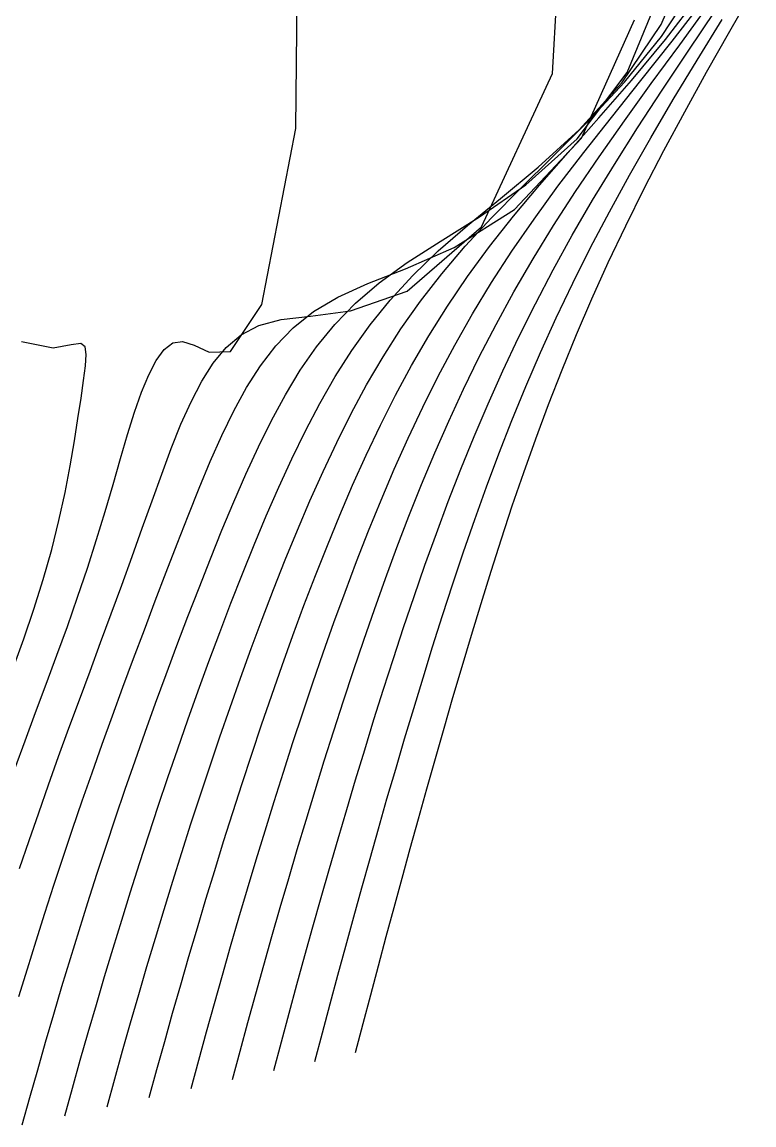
# Model space of a CAD drawing. Header units: metres. Extents: x -511 to 502, y -402 to 468.
# Drawn here: x 265.2 to 388.6, y -364.4 to -178.4 of the extents above; entities that cross this region are included whole.
import ezdxf

# ---------------------------------------------------------------- set-up
doc = ezdxf.new("R2010")
doc.units = ezdxf.units.M

msp = doc.modelspace()

# ---------------------------------------------------------------- linework, layer by layer
for p, q in [((311.33258, -196.32259, -543.35156), (311.91766, -141.44598, -529.6067)), ((354.59918, -187.03325, -577.525), (356.898, -147.37637, -568.93567)), ((372.93085, -178.791, -644.2731), (377.9403, -167.23236, -639.85724)), ((367.21313, -186.89435, -634.58746), (373.3999, -171.95949, -628.41223)), ((372.97784, -180.79488, -654.262), (378.77765, -172.02084, -650.76855)), ((384.51, -179.929, -674.6425), (388.59253, -172.82338, -673.7952)), ((373.69562, -181.30952, -660.9384), (379.4469, -173.7604, -658.28485)), ((374.79242, -181.61792, -665.6621), (380.22516, -174.56224, -663.6422)), ((376.0868, -182.21075, -669.1479), (381.12164, -175.32645, -667.5893)), ((377.5025, -183.26009, -671.79474), (382.13086, -176.41277, -670.57214)), ((359.4867, -197.9546, -619.6111), (368.47003, -177.98587, -609.12524)), ((379.01532, -184.80238, -673.84045), (383.25775, -177.942, -672.8651)), ((366.2978, -188.6273, -648.8864), (372.93085, -178.791, -644.2731)), ((380.61957, -186.81654, -675.43286), (384.51, -179.929, -674.6425)), ((366.74225, -188.51953, -657.59314), (372.97784, -180.79488, -654.262)), ((367.96558, -188.20905, -663.3891), (373.69562, -181.30952, -660.9384)), ((369.5476, -188.23431, -667.51056), (374.79242, -181.61792, -665.6621)), ((371.2887, -188.76865, -670.57477), (376.0868, -182.21075, -669.1479)), ((373.11096, -189.84593, -672.9195), (377.5025, -183.26009, -671.79474)), ((374.99048, -191.44351, -674.74365), (379.01532, -184.80238, -673.84045)), ((342.65594, -212.91888, -598.27124), (354.59918, -187.03325, -577.525)), ((358.76367, -198.0721, -641.4249), (367.21313, -186.89435, -634.58746)), ((376.92188, -193.51723, -676.1703), (380.61957, -186.81654, -675.43286)), ((359.12738, -196.54204, -653.33966), (366.2978, -188.6273, -648.8864)), ((360.5312, -195.2337, -660.667), (366.74225, -188.51953, -657.59314)), ((362.4474, -194.52245, -665.61945), (367.96558, -188.20905, -663.3891)), ((364.56738, -194.46797, -669.19055), (369.5476, -188.23431, -667.51056)), ((366.755, -195.04689, -671.87714), (371.2887, -188.76865, -670.57477)), ((368.96332, -196.20949, -673.9528), (373.11096, -189.84593, -672.9195)), ((371.18347, -197.89862, -675.58), (374.99048, -191.44351, -674.74365)), ((354.64545, -201.13614, -663.4275), (360.5312, -195.2337, -660.667)), ((357.25958, -200.36606, -667.6242), (362.4474, -194.52245, -665.61945)), ((359.8952, -200.3926, -670.7088), (364.56738, -194.46797, -669.19055)), ((362.49817, -201.0969, -673.0629), (366.755, -195.04689, -671.87714)), ((373.417, -200.05974, -676.8592), (376.92188, -193.51723, -676.1703)), ((305.59534, -226.02478, -578.6298), (311.33258, -196.32259, -543.35156)), ((352.19012, -202.87228, -657.3791), (359.12738, -196.54204, -653.33966)), ((365.06, -202.38927, -674.9017), (368.96332, -196.20949, -673.9528)), ((348.23193, -210.00145, -631.1513), (359.4867, -197.9546, -619.6111)), ((350.1067, -205.80814, -647.885), (358.76367, -198.0721, -641.4249)), ((367.59094, -204.19829, -676.3549), (371.18347, -197.89862, -675.58)), ((352.45673, -205.86523, -669.4107), (357.25958, -200.36606, -667.6242)), ((355.54675, -206.08258, -672.07574), (359.8952, -200.3926, -670.7088)), ((370.1034, -206.46828, -677.5039), (373.417, -200.05974, -676.8592)), ((349.23218, -206.46402, -665.86145), (354.64545, -201.13614, -663.4275)), ((358.51794, -206.96785, -674.14124), (362.49817, -201.0969, -673.0629)), ((361.396, -208.4207, -675.77313), (365.06, -202.38927, -674.9017)), ((345.86865, -208.11671, -660.9008), (352.19012, -202.87228, -657.3791)), ((364.2082, -210.36906, -677.0739), (367.59094, -204.19829, -676.3549)), ((342.31018, -211.22803, -653.4599), (350.1067, -205.80814, -647.885)), ((344.3297, -211.42632, -667.9854), (349.23218, -206.46402, -665.86145)), ((348.0462, -211.13103, -670.99524), (352.45673, -205.86523, -669.4107)), ((351.51678, -211.6037, -673.3044), (355.54675, -206.08258, -672.07574)), ((366.9781, -212.76234, -678.10895), (370.1034, -206.46828, -677.5039)), ((340.27155, -212.71565, -663.9072), (345.86865, -208.11671, -660.9008)), ((354.80505, -212.70259, -675.1219), (358.51794, -206.96785, -674.14124)), ((338.05237, -216.41884, -641.1718), (348.23193, -210.00145, -631.1513)), ((357.96143, -214.33372, -676.5744), (361.396, -208.4207, -675.77313)), ((335.66406, -215.3759, -658.0658), (342.31018, -211.22803, -653.4599)), ((339.91565, -216.18228, -669.8314), (344.3297, -211.42632, -667.9854)), ((344.00903, -216.25151, -672.3986), (348.0462, -211.13103, -670.99524)), ((347.78772, -217.00923, -674.4088), (351.51678, -211.6037, -673.3044)), ((361.0276, -216.43262, -677.7424), (364.2082, -210.36906, -677.0739)), ((330.13904, -223.76944, -618.6948), (342.65594, -212.91888, -598.27124)), ((335.3653, -216.98592, -666.4525), (340.27155, -212.71565, -663.9072)), ((351.3435, -218.33606, -676.01465), (354.80505, -212.70259, -675.1219)), ((364.03723, -218.95645, -678.67847), (366.9781, -212.76234, -678.10895)), ((330.089, -218.95169, -661.8133), (335.66406, -215.3759, -658.0658)), ((354.74377, -220.15256, -677.3125), (357.96143, -214.33372, -676.5744)), ((329.86163, -219.99954, -649.05975), (338.05237, -216.41884, -641.1718)), ((331.0595, -221.13113, -668.60675), (335.3653, -216.98592, -666.4525)), ((335.93958, -220.84265, -671.43646), (339.91565, -216.18228, -669.8314)), ((340.31134, -221.29124, -673.64294), (344.00903, -216.25151, -672.3986)), ((344.33453, -222.33958, -675.4033), (347.78772, -217.00923, -674.4088)), ((358.03986, -222.40541, -678.36554), (361.0276, -216.43262, -677.7424)), ((325.39514, -222.35786, -664.86237), (330.089, -218.95169, -661.8133)), ((348.11505, -223.89516, -676.8293), (351.3435, -218.33606, -676.01465)), ((361.27423, -225.06061, -679.2164), (364.03723, -218.95645, -678.67847)), ((323.4571, -222.49905, -655.0905), (329.86163, -219.99954, -649.05975)), ((327.25446, -225.27284, -670.4381), (331.0595, -221.13113, -668.60675)), ((332.34308, -225.47955, -672.8365), (335.93958, -220.84265, -671.43646)), ((336.9148, -226.29503, -674.7495), (340.31134, -221.29124, -673.64294)), ((351.72882, -225.89555, -677.9943), (354.74377, -220.15256, -677.3125)), ((318.39752, -224.78226, -659.71246), (323.4571, -222.49905, -655.0905)), ((321.39124, -225.80467, -667.36224), (325.39514, -222.35786, -664.86237)), ((341.1302, -227.62373, -676.3015), (344.33453, -222.33958, -675.4033)), ((355.2345, -228.29936, -678.94824), (358.03986, -222.40541, -678.36554)), ((314.2978, -227.22046, -663.30865), (318.39752, -224.78226, -659.71246)), ((320.58356, -227.0818, -634.04596), (330.13904, -223.76944, -618.6948)), ((345.09943, -229.39928, -677.5749), (348.11505, -223.89516, -676.8293)), ((358.68066, -231.08084, -679.7261), (361.27423, -225.06061, -679.2164)), ((300.3426, -233.9347, -608.8473), (305.59534, -226.02478, -578.6298)), ((317.91797, -229.3925, -669.4345), (321.39124, -225.80467, -667.36224)), ((323.85742, -229.47838, -672.006), (327.25446, -225.27284, -670.4381)), ((329.06793, -230.1369, -674.06396), (332.34308, -225.47955, -672.8365)), ((333.78027, -231.29153, -675.7378), (336.9148, -226.29503, -674.7495)), ((348.90167, -231.5757, -678.626), (351.72882, -225.89555, -677.9943)), ((305.11365, -229.55553, -657.8323), (308.8612, -228.55777, -652.3604)), ((308.8612, -228.55777, -652.3604), (313.78784, -227.96764, -644.798)), ((310.87738, -229.95064, -666.1607), (314.2978, -227.22046, -663.30865)), ((313.78784, -227.96764, -644.798), (320.58356, -227.0818, -634.04596)), ((338.14734, -232.88121, -677.1158), (341.1302, -227.62373, -676.3015)), ((352.59955, -234.12256, -679.49475), (355.2345, -228.29936, -678.94824)), ((302.11316, -231.12721, -661.92413), (305.11365, -229.55553, -657.8323)), ((307.94226, -233.00717, -668.46655), (310.87738, -229.95064, -666.1607)), ((314.85052, -233.16246, -671.1736), (317.91797, -229.3925, -669.4345)), ((320.78925, -233.78117, -673.3596), (323.85742, -229.47838, -672.006)), ((326.0622, -234.83897, -675.14703), (329.06793, -230.1369, -674.06396)), ((342.27606, -234.8616, -678.25964), (345.09943, -229.39928, -677.5749)), ((270.41577, -233.36969, -628.3009), (265.05408, -232.33176, -608.7174)), ((289.15283, -233.62276, -660.84424), (290.61383, -232.51099, -656.43866)), ((290.61383, -232.51099, -656.43866), (292.24988, -232.24805, -650.4168)), ((292.24988, -232.24805, -650.4168), (294.19403, -232.88762, -641.80945)), ((299.60114, -233.26186, -665.0797), (302.11316, -231.12721, -661.92413)), ((330.8722, -236.29776, -676.6248), (333.78027, -231.29153, -675.7378)), ((346.24658, -237.20158, -679.2132), (348.90167, -231.5757, -678.626)), ((356.2464, -237.0205, -680.2103), (358.68066, -231.08084, -679.7261)), ((273.47302, -232.82942, -641.0586), (270.41577, -233.36969, -628.3009)), ((275.0797, -232.62746, -649.6454), (273.47302, -232.82942, -641.0586)), ((275.80237, -233.1704, -655.6959), (275.0797, -232.62746, -649.6454)), ((275.99292, -234.44945, -660.14307), (275.80237, -233.1704, -655.6959)), ((287.80493, -235.45331, -664.1902), (289.15283, -233.62276, -660.84424)), ((294.19403, -232.88762, -641.80945), (296.72278, -234.0749, -628.90076)), ((296.72278, -234.0749, -628.90076), (300.3426, -233.9347, -608.8473)), ((297.41968, -235.90054, -667.5793), (299.60114, -233.26186, -665.0797)), ((305.35712, -236.38179, -670.365), (307.94226, -233.00717, -668.46655)), ((312.09314, -237.12447, -672.65137), (314.85052, -233.16246, -671.1736)), ((317.9837, -238.1938, -674.5388), (320.78925, -233.78117, -673.3596)), ((335.35986, -238.12354, -677.8572), (338.14734, -232.88121, -677.1158)), ((350.1223, -239.87975, -680.0089), (352.59955, -234.12256, -679.49475)), ((275.86627, -236.37268, -663.5264), (275.99292, -234.44945, -660.14307)), ((286.537, -237.88329, -666.8097), (287.80493, -235.45331, -664.1902)), ((295.4663, -238.97908, -669.6055), (297.41968, -235.90054, -667.5793)), ((323.28015, -239.5965, -676.1092), (326.0622, -234.83897, -675.14703)), ((339.62628, -240.29027, -678.8909), (342.27606, -234.8616, -678.25964)), ((275.55054, -238.85275, -666.1718), (275.86627, -236.37268, -663.5264)), ((285.3252, -240.81961, -668.9123), (286.537, -237.88329, -666.8097)), ((303.0254, -240.05, -671.95465), (305.35712, -236.38179, -670.365)), ((309.57135, -241.27176, -673.9228), (312.09314, -237.12447, -672.65137)), ((328.1582, -241.32198, -677.4255), (330.8722, -236.29776, -676.6248)), ((332.74432, -243.35698, -678.53534), (335.35986, -238.12354, -677.8572)), ((343.74854, -242.7785, -679.7609), (346.24658, -237.20158, -679.2132)), ((353.95856, -242.88123, -680.6715), (356.2464, -237.0205, -680.2103)), ((275.11633, -241.82306, -668.28644), (275.55054, -238.85275, -666.1718)), ((293.66943, -242.4397, -671.2817), (295.4663, -238.97908, -669.6055)), ((315.38776, -242.71631, -675.5758), (317.9837, -238.1938, -674.5388)), ((320.68353, -244.41127, -676.97034), (323.28015, -239.5965, -676.1092)), ((347.78943, -245.57367, -680.4939), (350.1223, -239.87975, -680.0089)), ((274.5948, -245.2346, -670.01013), (275.11633, -241.82306, -668.28644)), ((284.14587, -244.19131, -670.6366), (285.3252, -240.81961, -668.9123)), ((300.8753, -243.98119, -673.3068), (303.0254, -240.05, -671.95465)), ((307.22742, -245.58879, -675.03), (309.57135, -241.27176, -673.9228)), ((325.61053, -246.36635, -678.1524), (328.1582, -241.32198, -677.4255)), ((337.13147, -245.68948, -679.4753), (339.62628, -240.29027, -678.8909)), ((291.97412, -246.2314, -672.69415), (293.66943, -242.4397, -671.2817)), ((312.95758, -247.34048, -676.4962), (315.38776, -242.71631, -675.5758)), ((330.27942, -248.58344, -679.1587), (332.74432, -243.35698, -678.53534)), ((341.39246, -248.30898, -680.2735), (343.74854, -242.7785, -679.7609)), ((351.8047, -248.66388, -681.1114), (353.95856, -242.88123, -680.6715)), ((273.987, -249.0483, -671.4431), (274.5948, -245.2346, -670.01013)), ((282.9721, -247.94171, -672.07935), (284.14587, -244.19131, -670.6366)), ((298.8518, -248.14247, -674.4744), (300.8753, -243.98119, -673.3068)), ((305.01636, -250.05502, -676.0056), (307.22742, -245.58879, -675.03)), ((318.24036, -249.27919, -677.7465), (320.68353, -244.41127, -676.97034)), ((345.5876, -251.20567, -680.9526), (347.78943, -245.57367, -680.4939)), ((290.33508, -250.3073, -673.9058), (291.97412, -246.2314, -672.69415)), ((310.65894, -252.05371, -677.3206), (312.95758, -247.34048, -676.4962)), ((323.2046, -251.42885, -678.8161), (325.61053, -246.36635, -678.1524)), ((334.77502, -251.0607, -680.01825), (337.13147, -245.68948, -679.4753)), ((273.27277, -253.22508, -672.66156), (273.987, -249.0483, -671.4431)), ((281.77258, -252.01999, -673.31116), (282.9721, -247.94171, -672.07935)), ((296.912, -252.49966, -675.49725), (298.8518, -248.14247, -674.4744)), ((315.92444, -254.19254, -678.4512), (318.24036, -249.27919, -677.7465)), ((327.94678, -253.80196, -679.7342), (330.27942, -248.58344, -679.1587)), ((339.16388, -253.79398, -680.75464), (341.39246, -248.30898, -680.2735)), ((349.77063, -254.36916, -681.53125), (351.8047, -248.66388, -681.1114)), ((288.7152, -254.62186, -674.9633), (290.33508, -250.3073, -673.9058)), ((302.90308, -254.64705, -676.87494), (305.01636, -250.05502, -676.0056)), ((332.54163, -256.40363, -680.52466), (334.77502, -251.0607, -680.01825)), ((280.5158, -256.37485, -674.38513), (281.77258, -252.01999, -673.31116)), ((295.02277, -257.01788, -676.40564), (296.912, -252.49966, -675.49725)), ((308.46478, -256.84064, -678.06537), (310.65894, -252.05371, -677.3206)), ((320.92084, -256.50485, -679.42554), (323.2046, -251.42885, -678.8161)), ((343.50287, -256.7766, -681.3871), (345.5876, -251.20567, -680.9526)), ((272.4187, -257.71683, -673.7256), (273.27277, -253.22508, -672.66156)), ((287.08533, -259.1292, -675.90204), (288.7152, -254.62186, -674.9633)), ((300.86108, -259.34033, -677.65765), (302.90308, -254.64705, -676.87494)), ((313.71497, -259.14148, -679.0951), (315.92444, -254.19254, -678.4512)), ((325.7301, -259.00983, -680.2679), (327.94678, -253.80196, -679.7342)), ((337.04938, -259.2337, -681.2074), (339.16388, -253.79398, -680.75464)), ((347.84277, -259.9981, -681.93225), (349.77063, -254.36916, -681.53125)), ((279.1745, -260.951, -675.3417), (280.5158, -256.37485, -674.38513)), ((318.74213, -261.58832, -679.988), (320.92084, -256.50485, -679.42554)), ((330.41724, -261.7169, -680.9984), (332.54163, -256.40363, -680.52466)), ((271.3913, -262.46054, -674.68225), (272.4187, -257.71683, -673.7256)), ((293.1609, -261.66214, -677.22266), (295.02277, -257.01788, -676.40564)), ((306.3545, -261.6849, -678.7435), (308.46478, -256.84064, -678.06537)), ((341.52277, -262.2869, -681.7993), (343.50287, -256.7766, -681.3871)), ((285.4254, -263.78308, -676.7481), (287.08533, -259.1292, -675.90204)), ((298.8725, -264.1107, -678.369), (300.86108, -259.34033, -677.65765)), ((311.59564, -264.11566, -679.6871), (313.71497, -259.14148, -679.0951)), ((323.6153, -264.2037, -680.7648), (325.7301, -259.00983, -680.2679)), ((335.03674, -264.6277, -681.63446), (337.04938, -259.2337, -681.2074)), ((346.0078, -265.55255, -682.31525), (347.84277, -259.9981, -681.93225)), ((277.7304, -265.6892, -676.21045), (279.1745, -260.951, -675.3417)), ((291.3117, -266.39926, -677.9656), (293.1609, -261.66214, -677.22266)), ((304.31342, -266.57062, -679.3654), (306.3545, -261.6849, -678.7435)), ((316.65558, -266.6728, -680.50946), (318.74213, -261.58832, -679.988)), ((328.38995, -266.99872, -681.44305), (330.41724, -261.7169, -680.9984)), ((339.63477, -267.73755, -682.1908), (341.52277, -262.2869, -681.7993)), ((270.16925, -267.37946, -675.56616), (271.3913, -262.46054, -674.68225)), ((283.72583, -268.53912, -677.5209), (285.4254, -263.78308, -676.7481)), ((296.9251, -268.9355, -679.02075), (298.8725, -264.1107, -678.369)), ((309.55383, -269.1048, -680.23425), (311.59564, -264.11566, -679.6871)), ((276.1801, -270.5306, -677.0122), (277.7304, -265.6892, -676.21045)), ((321.59058, -269.3797, -681.229), (323.6153, -264.2037, -680.7648)), ((333.11346, -269.9758, -682.038), (335.03674, -264.6277, -681.63446)), ((344.2533, -271.0349, -682.6808), (346.0078, -265.55255, -682.31525)), ((268.75336, -272.39163, -676.3991), (270.16925, -267.37946, -675.56616)), ((289.46777, -271.19855, -678.6473), (291.3117, -266.39926, -677.9656)), ((302.3308, -271.48297, -679.939), (304.31342, -266.57062, -679.3654)), ((314.64954, -271.75214, -680.99493), (316.65558, -266.6728, -680.50946)), ((326.4485, -272.2475, -681.8613), (328.38995, -266.99872, -681.44305)), ((337.82727, -273.12976, -682.56287), (339.63477, -267.73755, -682.1908)), ((281.98633, -273.35724, -678.2337), (283.72583, -268.53912, -677.5209)), ((295.01233, -273.7948, -679.62177), (296.9251, -268.9355, -679.02075)), ((307.58032, -274.0997, -680.74225), (309.55383, -269.1048, -680.23425)), ((319.64606, -274.5345, -681.66406), (321.59058, -269.3797, -681.229)), ((274.5335, -275.42218, -677.7599), (276.1801, -270.5306, -677.0122)), ((287.62836, -276.03427, -679.27716), (289.46777, -271.19855, -678.6473)), ((300.40045, -276.4092, -680.4708), (302.3308, -271.48297, -679.939)), ((331.26978, -275.278, -682.4199), (333.11346, -269.9758, -682.038)), ((342.568, -276.4484, -683.0296), (344.2533, -271.0349, -682.6808)), ((267.16864, -277.42377, -677.1916), (268.75336, -272.39163, -676.3991)), ((280.21515, -278.20453, -678.89557), (281.98633, -273.35724, -678.2337)), ((312.71533, -276.82062, -681.4485), (314.64954, -271.75214, -680.99493)), ((324.5833, -277.4618, -682.2557), (326.4485, -272.2475, -681.8613)), ((336.09033, -278.46536, -682.9167), (337.82727, -273.12976, -682.56287)), ((293.13147, -278.67206, -680.17883), (295.01233, -273.7948, -679.62177)), ((305.66785, -279.0923, -681.21576), (307.58032, -274.0997, -680.74225)), ((317.7727, -279.66504, -682.0729), (319.64606, -274.5345, -681.66406)), ((329.4958, -280.5348, -682.7818), (331.26978, -275.278, -682.4199)), ((272.81146, -280.322, -678.4607), (274.5335, -275.42218, -677.7599)), ((285.79724, -280.8857, -679.86194), (287.62836, -276.03427, -679.27716)), ((298.51788, -281.33887, -680.9658), (300.40045, -276.4092, -680.4708)), ((310.84564, -281.87366, -681.8735), (312.71533, -276.82062, -681.4485)), ((340.94183, -281.79678, -683.3621), (342.568, -276.4484, -683.0296)), ((265.45758, -282.42206, -677.9458), (267.16864, -277.42377, -677.1916)), ((278.42474, -283.05637, -679.51245), (280.21515, -278.20453, -678.89557)), ((291.28253, -283.55423, -680.6972), (293.13147, -278.67206, -680.17883)), ((322.7859, -282.64078, -682.62805), (324.5833, -277.4618, -682.2557)), ((334.41443, -283.7467, -683.2531), (336.09033, -278.46536, -682.9167)), ((271.04108, -285.2021, -679.118), (272.81146, -280.322, -678.4607)), ((283.97998, -285.73782, -680.4066), (285.79724, -280.8857, -679.86194)), ((303.8114, -284.0761, -681.65845), (305.66785, -279.0923, -681.21576)), ((315.96368, -284.76913, -682.4578), (317.7727, -279.66504, -682.0729)), ((327.78333, -285.74713, -683.125), (329.4958, -280.5348, -682.7818)), ((263.66888, -287.35626, -678.6595), (265.45758, -282.42206, -677.9458)), ((296.6806, -286.26373, -681.428), (298.51788, -281.33887, -680.9658)), ((309.03485, -286.90768, -682.27264), (310.84564, -281.87366, -681.8735)), ((321.04883, -287.78415, -682.9803), (322.7859, -282.64078, -682.62805)), ((339.36597, -287.08435, -683.679), (340.94183, -281.79678, -683.3621)), ((276.62982, -287.8966, -680.0883), (278.42474, -283.05637, -679.51245)), ((289.46698, -288.43182, -681.1809), (291.28253, -283.55423, -680.6972)), ((302.0064, -289.0464, -682.0735), (303.8114, -284.0761, -681.65845)), ((332.7918, -288.97653, -683.57306), (334.41443, -283.7467, -683.2531)), ((269.24872, -290.047, -679.7335), (271.04108, -285.2021, -679.118)), ((282.18365, -290.58063, -680.9149), (283.97998, -285.73782, -680.4066)), ((294.8871, -291.17798, -681.86053), (296.6806, -286.26373, -681.428)), ((314.21204, -289.84534, -682.8209), (315.96368, -284.76913, -682.4578)), ((326.12543, -290.9165, -683.4506), (327.78333, -285.74713, -683.125)), ((274.844, -292.71622, -680.626), (276.62982, -287.8966, -680.0883)), ((307.2776, -291.92, -682.6484), (309.03485, -286.90768, -682.27264)), ((319.36536, -292.89218, -683.3138), (321.04883, -287.78415, -682.9803)), ((337.83282, -292.3156, -683.9808), (339.36597, -287.08435, -683.679)), ((267.45703, -294.85168, -680.3084), (269.24872, -290.047, -679.7335)), ((287.68658, -293.29852, -681.6332), (289.46698, -288.43182, -681.1809)), ((300.25012, -293.99957, -682.4634), (302.0064, -289.0464, -682.0735)), ((312.51276, -294.89288, -683.164), (314.21204, -289.84534, -682.8209)), ((331.2154, -294.15793, -683.8774), (332.7918, -288.97653, -683.57306)), ((280.41418, -295.40814, -681.38983), (282.18365, -290.58063, -680.9149)), ((293.13617, -296.07748, -682.2663), (294.8871, -291.17798, -681.86053)), ((305.56952, -296.90912, -683.0026), (307.2776, -291.92, -682.6484)), ((324.51538, -296.04468, -683.7598), (326.12543, -290.9165, -683.4506)), ((273.0786, -297.51135, -681.128), (274.844, -292.71622, -680.626)), ((285.9428, -298.1503, -682.0568), (287.68658, -293.29852, -681.6332)), ((317.7306, -297.9657, -683.6298), (319.36536, -292.89218, -683.3138)), ((336.33655, -297.49524, -684.26794), (337.83282, -292.3156, -683.9808)), ((265.68402, -299.61746, -680.84406), (267.45703, -294.85168, -680.3084)), ((278.67633, -300.2175, -681.83405), (280.41418, -295.40814, -681.38983)), ((298.53943, -298.93335, -682.8303), (300.25012, -293.99957, -682.4634)), ((310.86084, -299.9116, -683.4886), (312.51276, -294.89288, -683.164)), ((329.67944, -299.29413, -684.1668), (331.2154, -294.15793, -683.8774)), ((271.34186, -302.2818, -681.5965), (273.0786, -297.51135, -681.128)), ((291.4272, -300.95987, -682.6475), (293.13617, -296.07748, -682.2663)), ((303.90735, -301.8741, -683.3371), (305.56952, -296.90912, -683.0026)), ((322.9478, -301.13397, -684.0536), (324.51538, -296.04468, -683.7598)), ((334.8722, -302.6278, -684.5412), (336.33655, -297.49524, -684.26794)), ((284.23706, -302.98505, -682.45416), (285.9428, -298.1503, -682.0568)), ((296.87225, -303.84662, -683.17615), (298.53943, -298.93335, -682.8303)), ((316.1391, -303.00586, -683.9296), (317.7306, -297.9657, -683.6298)), ((328.17926, -304.38867, -684.4421), (329.67944, -299.29413, -684.1668)), ((263.94067, -304.34888, -681.3423), (265.68402, -299.61746, -680.84406)), ((276.9735, -305.0078, -682.2499), (278.67633, -300.2175, -681.83405)), ((289.75885, -305.82373, -683.00616), (291.4272, -300.95987, -682.6475)), ((309.25232, -304.90198, -683.7959), (310.86084, -299.9116, -683.4886)), ((321.41846, -306.1866, -684.33276), (322.9478, -301.13397, -684.0536)), ((269.6391, -307.02905, -682.0339), (271.34186, -302.2818, -681.5965)), ((282.56964, -307.80194, -682.8273), (284.23706, -302.98505, -682.45416)), ((302.28772, -306.81494, -683.6533), (303.90735, -301.8741, -683.3371)), ((314.5871, -308.01428, -684.2142), (316.1391, -303.00586, -683.9296)), ((333.43573, -307.71777, -684.8011), (334.8722, -302.6278, -684.5412)), ((275.30737, -309.77936, -682.6394), (276.9735, -305.0078, -682.2499)), ((295.24622, -308.73883, -683.50256), (296.87225, -303.84662, -683.17615)), ((307.68365, -309.86487, -684.0872), (309.25232, -304.90198, -683.7959)), ((326.71057, -309.44485, -684.704), (328.17926, -304.38867, -684.4421)), ((288.12994, -310.66867, -683.344), (289.75885, -305.82373, -683.00616)), ((300.70746, -311.73193, -683.95264), (302.28772, -306.81494, -683.6533)), ((319.92334, -311.20526, -684.5982), (321.41846, -306.1866, -684.33276)), ((267.9735, -311.7556, -682.4424), (269.6391, -307.02905, -682.0339)), ((280.9403, -312.60095, -683.17804), (282.56964, -307.80194, -682.8273)), ((293.65912, -313.6101, -683.811), (295.24622, -308.73883, -683.50256)), ((313.07104, -312.9927, -684.4845), (314.5871, -308.01428, -684.2142)), ((332.024, -312.76932, -685.04834), (333.43573, -307.71777, -684.8011)), ((273.67883, -314.53317, -683.00476), (275.30737, -309.77936, -682.6394)), ((286.53894, -315.49487, -683.6627), (288.12994, -310.66867, -683.344)), ((306.1518, -314.80133, -684.36365), (307.68365, -309.86487, -684.0872)), ((325.27032, -314.46603, -684.9531), (326.71057, -309.44485, -684.704)), ((266.3463, -316.46387, -682.8243), (267.9735, -311.7556, -682.4424)), ((299.16455, -316.6258, -684.2362), (300.70746, -311.73193, -683.95264)), ((318.4593, -316.1923, -684.8506), (319.92334, -311.20526, -684.5982)), ((279.34833, -317.38263, -683.5082), (280.9403, -312.60095, -683.17804)), ((292.10858, -318.461, -684.1027), (293.65912, -313.6101, -683.811)), ((311.58783, -317.94293, -684.7414), (313.07104, -312.9927, -684.4845)), ((330.63483, -317.78638, -685.2835), (332.024, -312.76932, -685.04834)), ((272.0877, -319.27048, -683.3478), (273.67883, -314.53317, -683.00476)), ((284.98474, -320.30283, -683.9636), (286.53894, -315.49487, -683.6627)), ((304.654, -319.71292, -684.62604), (306.1518, -314.80133, -684.36365)), ((317.02356, -321.1503, -685.0908), (318.4593, -316.1923, -684.8506)), ((323.85577, -319.45532, -685.19025), (325.27032, -314.46603, -684.9531)), ((264.75745, -321.15625, -683.1817), (266.3463, -316.46387, -682.8243)), ((277.79285, -322.14764, -683.8194), (279.34833, -317.38263, -683.5082)), ((297.656, -321.4975, -684.50507), (299.16455, -316.6258, -684.2362)), ((310.13513, -322.86697, -684.9857), (311.58783, -317.94293, -684.7414)), ((329.26605, -322.77243, -685.50726), (330.63483, -317.78638, -685.2835)), ((270.5332, -323.99252, -683.6703), (272.0877, -319.27048, -683.3478)), ((290.59296, -323.29227, -684.37897), (292.10858, -318.461, -684.1027)), ((303.18744, -324.601, -684.8754), (304.654, -319.71292, -684.62604)), ((322.46527, -324.4157, -685.41595), (323.85577, -319.45532, -685.19025)), ((283.4654, -325.09326, -684.24817), (284.98474, -320.30283, -683.9636)), ((296.1798, -326.34833, -684.7603), (297.656, -321.4975, -684.50507)), ((315.61444, -326.0817, -685.31946), (317.02356, -321.1503, -685.0908)), ((276.2724, -326.89703, -684.11304), (277.79285, -322.14764, -683.8194)), ((289.11053, -328.10492, -684.6409), (290.59296, -323.29227, -684.37897)), ((308.7104, -327.76675, -685.2182), (310.13513, -322.86697, -684.9857)), ((327.91632, -327.7308, -685.7202), (329.26605, -322.77243, -685.50726)), ((269.01422, -328.70047, -683.974), (270.5332, -323.99252, -683.6703)), ((281.97913, -329.8671, -684.5175), (283.4654, -325.09326, -684.24817)), ((301.7511, -329.46722, -685.11255), (303.18744, -324.601, -684.8754)), ((321.09668, -329.34998, -685.63086), (322.46527, -324.4157, -685.41595)), ((274.78558, -331.63165, -684.3905), (276.2724, -326.89703, -684.11304)), ((294.73438, -331.17944, -685.00287), (296.1798, -326.34833, -684.7603)), ((314.22955, -330.98877, -685.53723), (315.61444, -326.0817, -685.31946)), ((267.529, -333.39542, -684.2603), (269.01422, -328.70047, -683.974)), ((287.65912, -332.8999, -684.88947), (289.11053, -328.10492, -684.6409)), ((307.31226, -332.64417, -685.4396), (308.7104, -327.76675, -685.2182)), ((326.5849, -332.66434, -685.923), (327.91632, -327.7308, -685.7202)), ((280.5249, -334.62527, -684.7727), (281.97913, -329.8671, -684.5175)), ((300.34222, -334.31305, -685.3382), (301.7511, -329.46722, -685.11255)), ((312.86786, -335.8737, -685.74475), (314.22955, -330.98877, -685.53723)), ((319.74908, -334.26062, -685.8357), (321.09668, -329.34998, -685.63086)), ((273.3307, -336.35236, -684.653), (274.78558, -331.63165, -684.3905)), ((286.23773, -337.67834, -685.12555), (287.65912, -332.8999, -684.88947)), ((293.31775, -335.99213, -685.23346), (294.73438, -331.17944, -685.00287)), ((305.9389, -337.50107, -685.6505), (307.31226, -332.64417, -685.4396)), ((325.27087, -337.57565, -686.11615), (326.5849, -332.66434, -685.923)), ((266.07635, -338.0783, -684.5307), (267.529, -333.39542, -684.2603)), ((279.10077, -339.36865, -685.0149), (280.5249, -334.62527, -684.7727)), ((298.95966, -339.13998, -685.55316), (300.34222, -334.31305, -685.3382)), ((318.4212, -339.14993, -686.0309), (319.74908, -334.26062, -685.8357)), ((271.90668, -341.06015, -684.90173), (273.3307, -336.35236, -684.653)), ((291.92847, -340.7877, -685.4529), (293.31775, -335.99213, -685.23346)), ((311.52808, -340.73843, -685.9427), (312.86786, -335.8737, -685.74475)), ((264.6546, -342.74988, -684.78644), (266.07635, -338.0783, -684.5307)), ((284.84412, -342.44138, -685.35004), (286.23773, -337.67834, -685.12555)), ((304.58923, -342.33908, -685.8516), (305.9389, -337.50107, -685.6505)), ((323.97375, -342.46704, -686.3003), (325.27087, -337.57565, -686.11615)), ((277.70544, -344.0983, -685.2448), (279.10077, -339.36865, -685.0149)), ((297.60217, -343.94952, -685.758), (298.95966, -339.13998, -685.55316)), ((317.11255, -344.01996, -686.2171), (318.4212, -339.14993, -686.0309)), ((270.51184, -345.75568, -685.13763), (271.90668, -341.06015, -684.90173)), ((290.56537, -345.56732, -685.6619), (291.92847, -340.7877, -685.4529)), ((303.26202, -347.15988, -686.0435), (304.58923, -342.33908, -685.8516)), ((310.2093, -345.58484, -686.1315), (311.52808, -340.73843, -685.9427)), ((276.33777, -348.81497, -685.4635), (277.70544, -344.0983, -685.2448)), ((283.47766, -347.19, -685.56366), (284.84412, -342.44138, -685.35004)), ((296.2685, -348.74307, -685.95337), (297.60217, -343.94952, -685.758)), ((315.82245, -348.8726, -686.39484), (317.11255, -344.01996, -686.2171)), ((322.69354, -347.34048, -686.4759), (323.97375, -342.46704, -686.3003)), ((269.14496, -350.43988, -685.36163), (270.51184, -345.75568, -685.13763)), ((289.22705, -350.33224, -685.8612), (290.56537, -345.56732, -685.6619)), ((308.91064, -350.41455, -686.3117), (310.2093, -345.58484, -686.1315)), ((282.13666, -351.9252, -685.7672), (283.47766, -347.19, -685.56366)), ((301.95648, -351.96494, -686.2267), (303.26202, -347.15988, -686.0435)), ((321.42944, -352.19788, -686.64355), (322.69354, -347.34048, -686.4759)), ((274.99622, -353.51965, -685.67163), (276.33777, -348.81497, -685.4635)), ((294.95746, -353.52188, -686.13983), (296.2685, -348.74307, -685.95337)), ((314.5503, -353.70947, -686.5646), (315.82245, -348.8726, -686.39484)), ((267.80475, -355.11334, -685.5747), (269.14496, -350.43988, -685.36163)), ((287.91272, -355.0836, -686.05133), (289.22705, -350.33224, -685.8612)), ((307.6317, -355.22913, -686.48395), (308.91064, -350.41455, -686.3117)), ((280.82043, -356.648, -685.9613), (282.13666, -351.9252, -685.7672)), ((300.67175, -356.75552, -686.4017), (301.95648, -351.96494, -686.2267)), ((266.4903, -359.77686, -685.7775), (267.80475, -355.11334, -685.5747)), ((273.68005, -358.21313, -685.87), (274.99622, -353.51965, -685.67163)), ((286.62115, -359.82233, -686.23285), (287.91272, -355.0836, -686.05133)), ((293.66876, -358.28717, -686.318), (294.95746, -353.52188, -686.13983)), ((279.5279, -361.35928, -686.14655), (280.82043, -356.648, -685.9613)), ((272.38806, -362.89615, -686.05914), (273.68005, -358.21313, -685.87)), ((265.20062, -364.431, -685.9708), (266.4903, -359.77686, -685.7775))]:
    msp.add_line(p, q)

doc.saveas('drawing.dxf')
